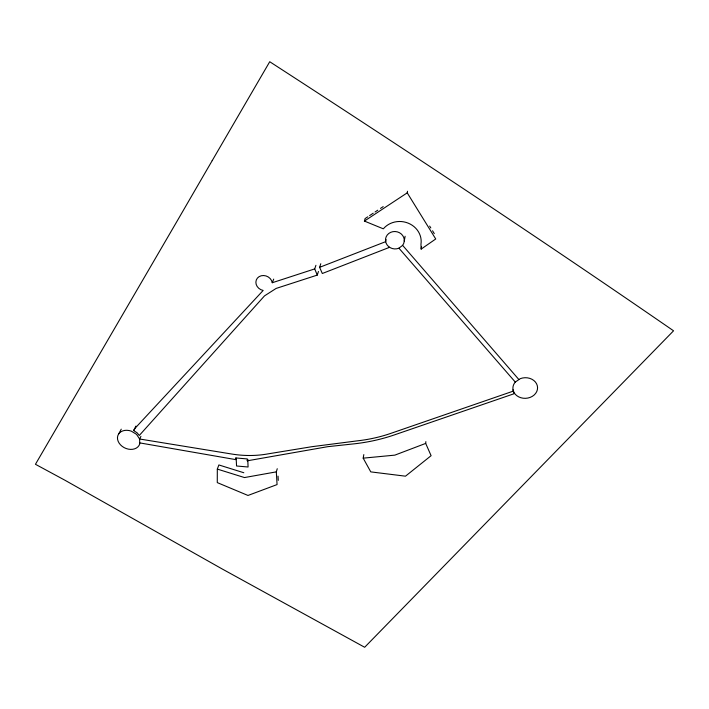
<?xml version="1.0" encoding="UTF-8"?>
<svg xmlns="http://www.w3.org/2000/svg" width="709" height="709" viewBox="0 0 709 709"><rect width="100%" height="100%" fill="white"/><g stroke="black" fill="none" stroke-linecap="round" stroke-linejoin="round"><path stroke-width="1.06" d="M243.816 472.735L218.868 464.953L217.317 469.092L217.273 482.607L247.982 495.458L277.059 484.584L276.324 471.857L277.246 468.72M363.823 454.593L363.185 458.156L370.78 471.884L405.486 476.182L431.099 455.692L425.692 443.409L425.861 441.627M407.524 191.244L407.223 192.848L435.725 238.986L421.164 249.098L421.527 246.484M404.263 241.149L405.114 236.257M386.104 239.562L385.661 241.663L319.617 267.328L322.311 273.497L389.596 247.308M421.164 249.098L420.96 244.251A21.119 19.506 7.7 0 0 408.278 223.184A21.119 19.506 7.7 0 0 383.33 228.83L364.417 221.075L365.082 218.585L367.803 216.786M319.617 267.328L320.787 263.73M135.942 426.074L133.638 430.514L137.245 432.933L139.274 435.486L264.51 295.875L276.102 288.439L317.26 275.101L318.447 271.467M317.26 275.101L314.716 268.906L315.922 265.299M513.032 389.764L513.919 392.325A12.345 10.307 -2.9 0 0 530.172 397.394A12.345 10.307 -2.9 0 0 536.545 383.729A12.345 10.307 -2.9 0 0 520.291 378.65L515.283 382.071A12.345 10.307 -2.9 0 0 513.032 389.764L513.972 393.77L394.488 434.865A184.198 163.868 18.7 0 1 351.886 444.073L327.833 446.661L247.273 460.806L247.769 459.343L248.079 467.001L236.549 465.99L236.168 458.147L235.654 459.6L139.886 442.921M133.638 430.514L135.632 427.642L263.163 290.451A8.393 7.365 24.6 0 1 255.878 282.102A8.393 7.365 24.6 0 1 263.633 275.526A8.393 7.365 24.6 0 1 272.247 282.74L273.718 279.098M140.931 436.363L139.611 439.004L139.762 443.878A11.734 9.022 24.8 0 1 126.149 448.522A11.734 9.022 24.8 0 1 117.765 435.849A11.734 9.022 24.8 0 1 131.351 431.161L136.527 434.342L139.611 439.004L231.763 454.035A97.514 80.817 21.7 0 0 268.011 453.875L312.004 446.679L357.513 440.83A150.902 132.565 16.4 0 0 389.746 433.748L513.077 391.2M118.766 433.802L121.257 429.167M212.204 160.624L269.73 61.727C405.504 149.652 540.391 238.968 673.55 330.802L364.665 647.273L222.289 569.026L64.874 480.197L35.45 464.289L178.579 218.585A771.312 9.341 -59.4 0 1 212.204 160.624M402.623 245.358L398.928 248.185A9.412 8.694 8.7 0 1 385.536 240.838A9.412 8.694 8.7 0 1 397.27 231.852A9.412 8.694 8.7 0 1 402.623 245.358L518.784 379.43M369.611 215.589L373.235 213.196M375.052 212L377.764 210.201M380.485 208.402L383.206 206.611M364.417 221.075L407.223 192.848M425.692 443.409L394.842 455.134L363.185 458.156M272.247 282.74L314.716 268.906M276.324 471.857L244.49 477.565L217.317 469.092M398.928 248.185L515.283 382.071M429.654 226.082L430.815 227.961M432.543 230.771L434.28 233.589M278.034 476.129L278.274 480.356M235.654 459.6L235.565 457.925L247.193 458.927L247.273 460.806"/></g></svg>
